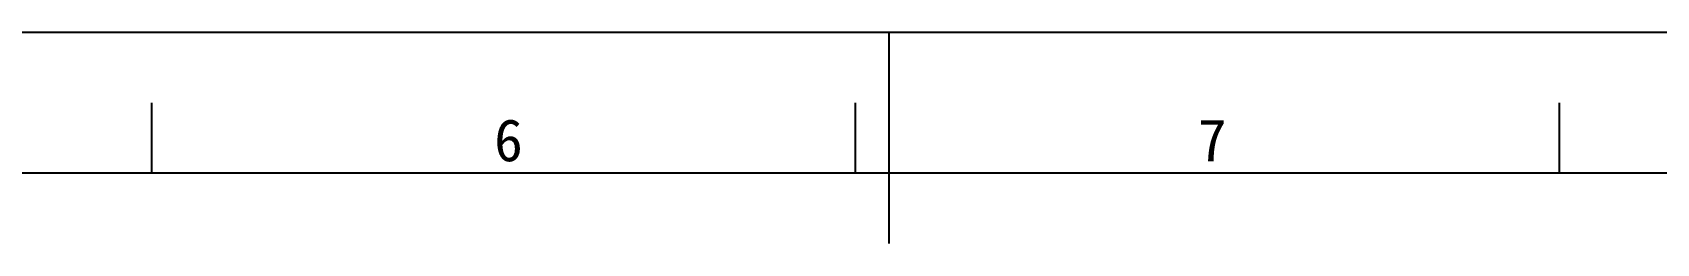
# Model space of a CAD drawing. Header units: millimetres. Extents: x 0 to 5940, y 0 to 4200.
# Drawn here: x 2362 to 3515, y 4050 to 4200 of the extents above; entities that cross this region are included whole.
import ezdxf

# ---------------------------------------------------------------- set-up
doc = ezdxf.new("R2010")
doc.units = ezdxf.units.MM
doc.header["$LTSCALE"] = 32.67
doc.layers.get('0').update_dxf_attribs({"linetype": 'CONTINUOUS'})
doc.styles.add('TEXTSTYLE_2', font='simfang.ttf')

msp = doc.modelspace()

# ---------------------------------------------------------------- linework, layer by layer
at = {"color": 7}
for p, q in [((5940, 4200), (0, 4200)), ((2970, 4200), (2970, 4050)), ((2446.37263, 4100), (2446.37263, 4149.99933)), ((2946.37263, 4100), (2946.37263, 4149.99933)), ((3446.37263, 4100), (3446.37263, 4149.99933)), ((5840, 4100), (250, 4100))]:
    msp.add_line(p, q, dxfattribs=at)

# ---------------------------------------------------------------- texts
at = {"color": 3, "char_height": 29.9996, "width": 22.0309535, "attachment_point": 1, "line_spacing_factor": 0.9, "style": 'TEXTSTYLE_2'}
for s, insert in [('6', (2689.56231, 4138.46951)), ('7', (3189.56231, 4138.46951))]:
    msp.add_mtext(s, dxfattribs=dict(at, insert=insert))

doc.saveas('drawing.dxf')
